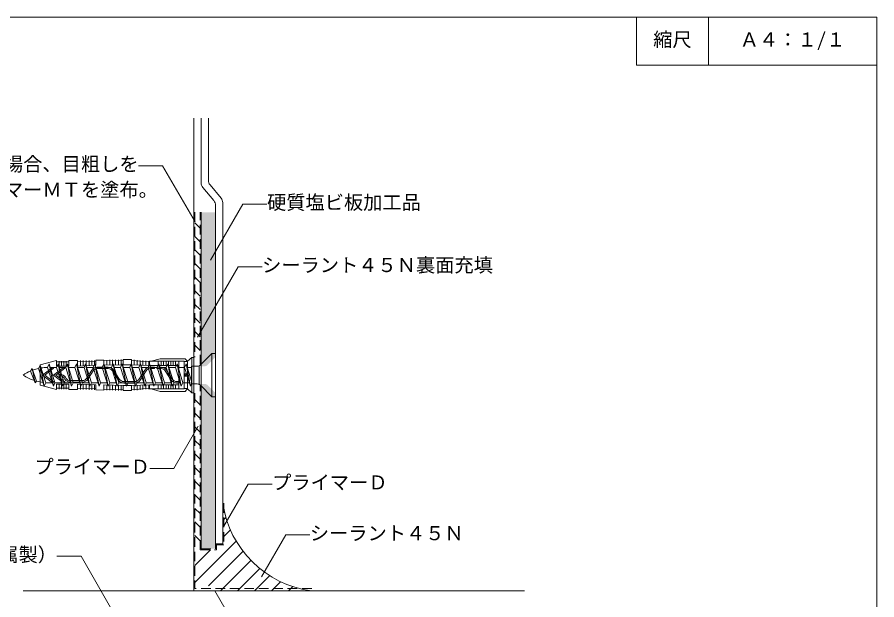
# Model space of a CAD drawing. Units: millimetres on the paper. Extents: x -135 to 135, y -94 to 92.
# Drawn here: x -43.8 to 135, y -29.2 to 92 of the extents above; entities that cross this region are included whole.
import ezdxf
from ezdxf.enums import TextEntityAlignment as Align

# ---------------------------------------------------------------- set-up
doc = ezdxf.new("R2010")
doc.units = ezdxf.units.MM
doc.linetypes.add('DASHED2', pattern=[3, 2, -1])
for name, color, linetype, lineweight in [('1-2_ハッチング', 4, 'Continuous', 9), ('1-4_リベットルーフ', 5, 'Continuous', 9), ('1-6_アンカー類', 4, 'Continuous', 9), ('1-7_設備', 3, 'Continuous', 9), ('1-A_元図・躯体', 7, 'Continuous', 9), ('1-B_その他', 4, 'Continuous', 18), ('1-C_アンカー類2', 7, 'Continuous', 9), ('E-0', 7, 'Continuous', 9), ('F-0', 7, 'Continuous', 9)]:
    doc.layers.add(name, color=color, linetype=linetype, lineweight=lineweight)
doc.layers.add('1-5_ＦＬ鋼板・ディスク', color=8, linetype='Continuous')
doc.styles.add('ＭＳ ゴシック', font='')
doc.styles.get('ＭＳ ゴシック').set_extended_font_data('MS Gothic')

msp = doc.modelspace()

# ---------------------------------------------------------------- linework, layer by layer
at = {"layer": '1-2_ハッチング'}
for p, q in [((-1.006, -9.171), (-0.996, -9.161)), ((-1.006, -12.707), (-0.36, -12.061)), ((-1.006, -16.242), (0.583, -14.653)), ((-6.806, -25.578), (1.783, -16.989)), ((-2.506, -17.742), (-2.344, -17.58)), ((-6.806, -22.037), (-3.545, -18.78)), ((-4.006, -26.314), (3.209, -19.098)), ((-1.485, -27.328), (4.848, -20.995)), ((2.05, -27.328), (6.693, -22.685)), ((5.586, -27.328), (8.748, -24.165)), ((9.121, -27.328), (11.026, -25.424)), ((12.657, -27.328), (13.551, -26.434)), ((16.192, -27.328), (16.368, -27.153))]:
    msp.add_line(p, q, dxfattribs=at)
msp.add_arc((20.256, -6.026), 21.482, 188.196, 262.591, dxfattribs=at)
at = {"layer": '1-4_リベットルーフ'}
for p, q in [((-5.506, 71.021), (-5.506, 57.541)), ((-4.006, 71.021), (-4.006, 58.087)), ((-2.857, 53.838), (-5.155, 56.577)), ((-1.357, 54.384), (-3.655, 57.123)), ((-2.506, 52.874), (-2.506, -17.58)), ((-1.006, 53.42), (-1.006, -17.58)), ((-2.506, -17.58), (-1.006, -17.58))]:
    msp.add_line(p, q, dxfattribs=at)
for centre, start, end in [((-4.006, 57.541), 180, 220), ((-2.506, 58.087), 180, 220), ((-4.006, 52.874), 0, 40), ((-2.506, 53.42), 0, 40)]:
    msp.add_arc(centre, 1.5, start, end, dxfattribs=at)
at = {"layer": '1-5_ＦＬ鋼板・ディスク'}
for points in [[(-5.506, 19.396), (-4.82, 19.396), (-5.506, 51.42)], [(-4.82, 19.396), (-4.82, 51.42), (-5.506, 51.42)], [(-4.82, 19.396), (-4.664, 19.408), (-4.82, 51.42)], [(-4.664, 19.408), (-4.664, 51.42), (-4.82, 51.42)], [(-4.664, 19.408), (-4.625, 19.417), (-4.664, 51.42)], [(-4.625, 19.417), (-4.625, 51.42), (-4.664, 51.42)], [(-4.625, 19.417), (-4.511, 19.445), (-4.625, 51.42)], [(-4.511, 19.445), (-4.511, 51.42), (-4.625, 51.42)], [(-4.511, 19.445), (-4.438, 19.475), (-4.511, 51.42)], [(-4.438, 19.475), (-4.438, 51.42), (-4.511, 51.42)], [(-4.438, 19.475), (-4.366, 19.505), (-4.438, 51.42)], [(-4.366, 19.505), (-4.366, 51.42), (-4.438, 51.42)], [(-4.366, 19.505), (-4.265, 19.567), (-4.366, 51.42)], [(-4.265, 19.567), (-4.265, 51.42), (-4.366, 51.42)], [(-4.265, 19.567), (-4.233, 19.587), (-4.265, 51.42)], [(-4.233, 19.587), (-4.233, 51.42), (-4.265, 51.42)], [(-4.233, 19.587), (-4.113, 19.689), (-4.233, 51.42)], [(-4.113, 19.689), (-4.113, 51.42), (-4.233, 51.42)], [(-4.113, 19.689), (-2.506, 21.296), (-4.113, 51.42)], [(-2.506, 21.296), (-2.506, 51.42), (-4.113, 51.42)], [(-5.506, -18.58), (-4.82, -18.58), (-5.506, 15.716)], [(-4.82, -18.58), (-4.82, 15.716), (-5.506, 15.716)], [(-4.82, -18.58), (-4.664, -18.58), (-4.82, 15.716)], [(-4.664, -18.58), (-4.664, 15.7), (-4.82, 15.716)], [(-4.664, -18.58), (-4.625, -18.58), (-4.664, 15.7)], [(-4.625, -18.58), (-4.625, 15.696), (-4.664, 15.7)], [(-4.625, -18.58), (-4.511, -18.58), (-4.625, 15.696)], [(-4.511, -18.58), (-4.511, 15.662), (-4.625, 15.696)], [(-4.511, -18.58), (-4.438, -18.58), (-4.511, 15.662)], [(-4.438, -18.58), (-4.438, 15.64), (-4.511, 15.662)], [(-4.438, -18.58), (-4.366, -18.58), (-4.438, 15.64)], [(-4.366, -18.58), (-4.366, 15.601), (-4.438, 15.64)], [(-4.366, -18.58), (-4.265, -18.58), (-4.366, 15.601)], [(-4.265, -18.58), (-4.265, 15.547), (-4.366, 15.601)], [(-4.265, -18.58), (-4.233, -18.58), (-4.265, 15.547)], [(-4.233, -18.58), (-4.233, 15.521), (-4.265, 15.547)], [(-4.233, -18.58), (-4.113, -18.58), (-4.233, 15.521)], [(-4.113, -18.58), (-4.113, 15.423), (-4.233, 15.521)], [(-4.113, -18.58), (-2.506, -18.58), (-4.113, 15.423)], [(-2.506, -18.58), (-2.506, 13.816), (-4.113, 15.423)], [(-5.506, -18.58), (-5.506, -18.58), (-5.506, -18.58)]]:
    msp.add_solid(points, dxfattribs=at)
at = {"layer": '1-6_アンカー類'}
for p, q in [((-5.613, 19.689), (-3.246, 22.056)), ((-2.506, 22.056), (-3.246, 22.056)), ((-2.506, 13.056), (-2.506, 22.056)), ((-36.234, 15.227), (-37.126, 19.881)), ((-35.905, 15.958), (-37.126, 19.881)), ((-34.334, 15.227), (-35.226, 19.881)), ((-34.005, 15.958), (-35.226, 19.881)), ((-32.434, 15.227), (-33.326, 19.881)), ((-32.106, 15.958), (-33.326, 19.881)), ((-30.535, 15.227), (-31.426, 19.881)), ((-30.206, 15.958), (-31.426, 19.881)), ((-28.633, 15.223), (-29.525, 19.877)), ((-28.305, 15.954), (-29.525, 19.877)), ((-26.735, 15.227), (-27.626, 19.881)), ((-26.406, 15.958), (-27.626, 19.881)), ((-24.835, 15.227), (-25.726, 19.881)), ((-24.506, 15.958), (-25.726, 19.881)), ((-22.935, 15.227), (-23.827, 19.881)), ((-22.606, 15.958), (-23.827, 19.881)), ((-21.032, 15.227), (-21.923, 19.881)), ((-20.703, 15.958), (-21.923, 19.881)), ((-19.129, 15.227), (-20.021, 19.881)), ((-18.8, 15.958), (-20.021, 19.881)), ((-17.227, 15.223), (-18.119, 19.877)), ((-16.899, 15.954), (-18.119, 19.877)), ((-15.329, 15.227), (-16.221, 19.881)), ((-15, 15.958), (-16.221, 19.881)), ((-13.426, 15.227), (-14.318, 19.881)), ((-13.097, 15.958), (-14.318, 19.881)), ((-11.525, 15.223), (-12.417, 19.877)), ((-11.196, 15.954), (-12.417, 19.877)), ((-9.626, 15.227), (-10.518, 19.881)), ((-9.297, 15.958), (-10.518, 19.881)), ((-7.506, 16.307), (-8.618, 19.881)), ((-40.039, 15.91), (-40.622, 18.951)), ((-37.805, 15.972), (-38.978, 19.642)), ((-35.555, 19.154), (-36.9, 19.154)), ((-33.655, 19.154), (-35, 19.154)), ((-31.755, 19.154), (-33.1, 19.154)), ((-29.852, 19.154), (-31.2, 19.154)), ((-27.955, 19.154), (-29.3, 19.154)), ((-26.055, 19.154), (-27.4, 19.154)), ((-24.155, 19.154), (-25.5, 19.154)), ((-22.252, 19.154), (-23.6, 19.154)), ((-20.349, 19.154), (-21.697, 19.154)), ((-18.448, 19.154), (-19.794, 19.154)), ((-16.549, 19.154), (-17.895, 19.154)), ((-14.647, 19.154), (-15.995, 19.154)), ((-12.744, 19.154), (-14.091, 19.154)), ((-10.847, 19.154), (-12.191, 19.154)), ((-8.947, 19.154), (-10.292, 19.154)), ((-7.506, 19.154), (-8.392, 19.154)), ((-7.506, 15.716), (-7.506, 19.396)), ((-6.32, 19.396), (-7.506, 19.396)), ((-5.906, 15.716), (-5.906, 19.396)), ((-38.134, 15.241), (-37.805, 15.972)), ((-36.461, 15.958), (-37.433, 15.958)), ((-36.234, 15.227), (-35.905, 15.958)), ((-34.561, 15.958), (-35.905, 15.958)), ((-34.334, 15.227), (-34.005, 15.958)), ((-32.661, 15.958), (-34.005, 15.958)), ((-32.434, 15.227), (-32.106, 15.958)), ((-30.761, 15.958), (-32.106, 15.958)), ((-30.535, 15.227), (-30.206, 15.958)), ((-28.862, 15.958), (-30.206, 15.958)), ((-28.633, 15.223), (-28.305, 15.954)), ((-26.962, 15.958), (-28.306, 15.958)), ((-26.735, 15.227), (-26.406, 15.958)), ((-25.062, 15.958), (-26.406, 15.958)), ((-24.835, 15.227), (-24.506, 15.958)), ((-23.162, 15.958), (-24.506, 15.958)), ((-22.935, 15.227), (-22.606, 15.958)), ((-21.259, 15.958), (-22.606, 15.958)), ((-21.032, 15.227), (-20.703, 15.958)), ((-19.356, 15.958), (-20.703, 15.958)), ((-19.129, 15.227), (-18.8, 15.958)), ((-17.456, 15.958), (-18.8, 15.958)), ((-17.227, 15.223), (-16.899, 15.954)), ((-15.556, 15.958), (-16.899, 15.958)), ((-15.329, 15.227), (-15, 15.958)), ((-13.653, 15.958), (-15, 15.958)), ((-13.426, 15.227), (-13.097, 15.958)), ((-11.753, 15.958), (-13.097, 15.958)), ((-11.525, 15.223), (-11.196, 15.954)), ((-9.853, 15.958), (-11.196, 15.958)), ((-9.626, 15.227), (-9.297, 15.958)), ((-7.953, 15.958), (-9.297, 15.958)), ((-7.726, 15.227), (-7.506, 15.716)), ((-6.32, 15.716), (-7.506, 15.716)), ((-5.613, 15.423), (-3.246, 13.056))]:
    msp.add_line(p, q, dxfattribs=at)
for points in [[(-2.506, 13.056), (-3.246, 13.056), (-3.246, 22.056)], [(-37.126, 19.881), (-37.455, 19.153), (-36.234, 15.227)], [(-35.226, 19.881), (-35.555, 19.154), (-34.334, 15.227)], [(-33.326, 19.881), (-33.655, 19.154), (-32.434, 15.227)], [(-31.426, 19.881), (-31.755, 19.154), (-30.535, 15.227)], [(-29.525, 19.877), (-29.854, 19.15), (-28.633, 15.223)], [(-27.626, 19.881), (-27.955, 19.154), (-26.735, 15.227)], [(-25.726, 19.881), (-26.055, 19.154), (-24.835, 15.227)], [(-23.827, 19.881), (-24.155, 19.154), (-22.935, 15.227)], [(-21.923, 19.881), (-22.252, 19.154), (-21.032, 15.227)], [(-20.021, 19.881), (-20.349, 19.154), (-19.129, 15.227)], [(-18.119, 19.877), (-18.448, 19.15), (-17.227, 15.223)], [(-16.221, 19.881), (-16.549, 19.154), (-15.329, 15.227)], [(-14.318, 19.881), (-14.647, 19.154), (-13.426, 15.227)], [(-12.417, 19.877), (-12.745, 19.15), (-11.525, 15.223)], [(-10.518, 19.881), (-10.847, 19.154), (-9.626, 15.227)], [(-39.71, 16.28), (-40.622, 18.951), (-40.985, 18.387)], [(-40.985, 18.387), (-40.039, 15.91), (-39.71, 16.28)]]:
    msp.add_lwpolyline(points, dxfattribs=at)
for points in [[(-7.726, 15.227), (-8.618, 19.881), (-8.947, 19.154)], [(-39.304, 18.921), (-38.134, 15.241), (-38.978, 19.642)]]:
    msp.add_lwpolyline(points, close=True, dxfattribs=at)
for centre, radius, start, end in [((-6.32, 20.396), 1, 270, 315), ((-37.266, 9.773), 9.383, 113.352, 123.951), ((-37.266, 9.773), 9.383, 102.558, 110.133), ((-37.266, 9.773), 9.383, 91.153, 99.302), ((-37.266, 25.339), 9.383, 236.049, 251.511), ((-37.266, 25.339), 9.383, 254.901, 263.165), ((-37.266, 25.339), 9.383, 266.704, 268.981), ((-6.32, 14.716), 1, 45, 90)]:
    msp.add_arc(centre, radius, start, end, dxfattribs=at)
at = {"layer": '1-7_設備'}
msp.add_line((61.756, -27.328), (-42.506, -27.328), dxfattribs=at)
at = {"layer": '1-A_元図・躯体'}
msp.add_line((-7.006, -27.328), (-7.006, 71.021), dxfattribs=at)
at = {"layer": '1-B_その他', "color": 30}
for p, q in [((-7.006, 53.42), (-7.006, 21.296)), ((-5.506, -18.58), (-5.506, 51.42)), ((-7.006, 13.816), (-7.006, -20.58))]:
    msp.add_line(p, q, dxfattribs=at)
at = {"layer": '1-B_その他', "color": 30, "linetype": 'DASHED2'}
for p, q in [((-6.806, 51.42), (-6.806, 21.296)), ((-6.806, 13.816), (-6.806, -26.828))]:
    msp.add_line(p, q, dxfattribs=at)
at = {"layer": '1-B_その他', "color": 150, "linetype": 'DASHED2'}
for p, q in [((-5.706, 19.796), (-5.706, 51.42)), ((-5.706, -18.78), (-5.706, 15.307)), ((-0.806, -9.089), (-0.806, -17.78)), ((-5.706, -18.78), (-2.306, -18.78))]:
    msp.add_line(p, q, dxfattribs=at)
at = {"layer": '1-B_その他'}
for p, q in [((-6.806, 49.233), (-5.706, 48.133)), ((-6.806, 46.404), (-5.706, 45.304)), ((-6.806, 43.576), (-5.706, 42.476)), ((-6.806, 40.747), (-5.706, 39.647)), ((-6.806, 37.919), (-5.706, 36.819)), ((-6.806, 35.09), (-5.706, 33.99)), ((-6.806, 32.262), (-5.706, 31.162)), ((-6.806, 29.434), (-5.706, 28.334)), ((-6.806, 26.605), (-5.706, 25.505)), ((-6.806, 23.777), (-5.706, 22.677)), ((-6.806, 12.463), (-5.706, 11.363)), ((-6.806, 9.635), (-5.706, 8.535)), ((-6.806, 6.806), (-5.706, 5.706)), ((-6.806, 3.978), (-5.706, 2.878)), ((-6.806, 1.149), (-5.706, 0.049)), ((-6.806, -1.679), (-5.706, -2.779)), ((-6.806, -4.508), (-5.706, -5.608)), ((-6.806, -7.336), (-5.706, -8.436)), ((-6.806, -10.164), (-5.706, -11.264)), ((-6.806, -12.993), (-5.706, -14.093)), ((-6.806, -15.821), (-5.706, -16.921))]:
    msp.add_line(p, q, dxfattribs=at)
at = {"layer": '1-B_その他', "color": 253, "linetype": 'DASHED2'}
msp.add_line((17.486, -26.828), (-6.806, -26.828), dxfattribs=at)
at = {"layer": '1-B_その他', "color": 150, "linetype": 'DASHED2'}
for points in [[(-5.506, -18.58), (-2.506, -18.58), (-2.506, -17.58)], [(-2.306, -18.78), (-2.306, -17.78), (-0.806, -17.78)]]:
    msp.add_lwpolyline(points, dxfattribs=at)
at = {"layer": '1-C_アンカー類2'}
for p, q in [((-39.006, 19.656), (-35.606, 20.556)), ((-35.606, 19.431), (-35.606, 20.556)), ((-35.606, 20.306), (-33.006, 20.306)), ((-35.056, 19.431), (-35.056, 20.481)), ((-34.556, 19.431), (-34.556, 20.481)), ((-34.056, 19.431), (-34.056, 20.481)), ((-33.556, 19.431), (-33.556, 20.481)), ((-33.006, 20.556), (-31.206, 20.556)), ((-33.006, 19.431), (-33.006, 20.556)), ((-31.206, 19.431), (-31.206, 20.556)), ((-31.206, 20.306), (-27.406, 20.481)), ((-30.606, 19.454), (-30.606, 20.567)), ((-30.006, 19.477), (-30.006, 20.578)), ((-29.406, 19.5), (-29.406, 20.589)), ((-28.806, 19.523), (-28.806, 20.6)), ((-28.206, 19.569), (-28.206, 20.611)), ((-27.706, 19.592), (-27.706, 20.62)), ((-25.706, 19.606), (-25.706, 20.681)), ((-25.706, 20.519), (-21.706, 20.619)), ((-25.706, 19.606), (-21.706, 19.706)), ((-25.106, 19.621), (-25.106, 20.687)), ((-24.506, 19.636), (-24.506, 20.702)), ((-23.906, 19.651), (-23.906, 20.717)), ((-23.306, 19.666), (-23.306, 20.732)), ((-22.706, 19.681), (-22.706, 20.747)), ((-22.106, 19.696), (-22.106, 20.762)), ((-21.706, 20.781), (-20.006, 20.781)), ((-21.706, 19.706), (-21.706, 20.781)), ((-21.706, 19.706), (-19.997, 19.697)), ((-20.006, 19.697), (-20.006, 20.781)), ((-20.006, 20.619), (-16.206, 20.284)), ((-20.006, 19.697), (-16.206, 19.556)), ((-19.406, 19.675), (-19.406, 20.719)), ((-18.806, 19.652), (-18.806, 20.667)), ((-18.206, 19.63), (-18.206, 20.613)), ((-17.606, 19.608), (-17.606, 20.561)), ((-17.006, 19.585), (-17.006, 20.508)), ((-16.406, 19.563), (-16.406, 20.455)), ((-16.206, 20.446), (-9.006, 20.446)), ((-16.206, 19.556), (-16.206, 20.446)), ((-15.906, 20.446), (-14.006, 20.946)), ((-14.406, 19.556), (-14.406, 20.446)), ((-14.006, 20.946), (-8.806, 20.946)), ((-13.806, 19.556), (-13.806, 20.446)), ((-13.306, 19.556), (-13.306, 20.446)), ((-12.806, 19.556), (-12.806, 20.446)), ((-12.306, 19.556), (-12.306, 20.446)), ((-11.806, 19.556), (-11.806, 20.446)), ((-11.306, 19.528), (-11.306, 20.446)), ((-10.806, 19.556), (-10.806, 20.446)), ((-10.106, 14.666), (-10.106, 20.446)), ((-9.006, 14.666), (-9.006, 20.446)), ((-9.006, 20.346), (-8.306, 20.346)), ((-8.306, 20.346), (-8.806, 20.946)), ((-8.306, 20.446), (-7.456, 21.231)), ((-8.306, 14.666), (-8.306, 20.446)), ((-7.456, 21.231), (-7.006, 21.231)), ((-7.456, 13.881), (-7.456, 21.231)), ((-7.006, 13.881), (-7.006, 21.231)), ((-39.006, 15.456), (-39.006, 19.656)), ((-38.506, 17.556), (-36.691, 18.952)), ((-38.006, 17.556), (-36.173, 18.966)), ((-36.203, 19.056), (-36.386, 19.056)), ((-36.206, 17.556), (-34.391, 18.952)), ((-35.706, 17.556), (-33.873, 18.966)), ((-35.606, 19.431), (-33.006, 19.431)), ((-33.903, 19.056), (-34.086, 19.056)), ((-31.206, 19.431), (-27.406, 19.606)), ((-28.203, 18.611), (-29.332, 16.863)), ((-27.951, 18.448), (-29.08, 16.7)), ((-27.111, 19.206), (-24.801, 19.206)), ((-27.111, 18.906), (-24.801, 18.906)), ((-23.961, 18.448), (-22.703, 16.5)), ((-23.709, 18.611), (-22.451, 16.663)), ((-17.203, 18.611), (-18.461, 16.663)), ((-16.951, 18.448), (-18.209, 16.5)), ((-16.206, 19.556), (-10.106, 19.556)), ((-16.111, 19.206), (-15.206, 19.206)), ((-16.111, 18.906), (-15.206, 18.906)), ((-15.206, 18.906), (-15.206, 19.206)), ((-14.706, 19.206), (-13.801, 19.206)), ((-14.706, 18.906), (-14.706, 19.206)), ((-14.706, 18.906), (-13.801, 18.906)), ((-12.961, 18.448), (-11.703, 16.5)), ((-12.709, 18.611), (-11.451, 16.663)), ((-38.506, 17.556), (-36.691, 16.159)), ((-38.006, 17.556), (-36.173, 16.145)), ((-36.206, 17.556), (-34.391, 16.159)), ((-35.706, 17.556), (-33.873, 16.145)), ((-35.006, 17.406), (-35.006, 17.706)), ((-35.006, 17.706), (-34.832, 17.706)), ((-35.006, 17.406), (-34.832, 17.406)), ((-33.992, 16.948), (-33.832, 16.7)), ((-33.74, 17.111), (-33.58, 16.863)), ((-32.74, 16.406), (-30.172, 16.406)), ((-32.74, 16.106), (-30.172, 16.106)), ((-21.611, 16.206), (-19.301, 16.206)), ((-10.611, 16.206), (-10.106, 16.206)), ((-9.006, 17.806), (-8.806, 17.556)), ((-9.006, 17.806), (-8.306, 17.806)), ((-9.006, 17.306), (-8.806, 17.556)), ((-9.006, 17.306), (-8.306, 17.306)), ((-39.006, 15.456), (-35.606, 14.556)), ((-36.203, 16.056), (-36.386, 16.056)), ((-35.606, 15.681), (-33.006, 15.681)), ((-35.606, 14.557), (-35.606, 15.681)), ((-35.606, 14.806), (-33.006, 14.806)), ((-35.056, 14.631), (-35.056, 15.681)), ((-34.556, 14.631), (-34.556, 15.681)), ((-33.903, 16.056), (-34.086, 16.056)), ((-34.056, 14.631), (-34.056, 15.681)), ((-33.556, 14.631), (-33.556, 15.681)), ((-33.006, 14.556), (-33.006, 15.681)), ((-33.006, 14.556), (-31.206, 14.556)), ((-31.206, 15.681), (-27.406, 15.506)), ((-31.206, 14.556), (-31.206, 15.681)), ((-31.206, 14.806), (-27.406, 14.719)), ((-30.606, 14.557), (-30.606, 15.658)), ((-30.006, 14.543), (-30.006, 15.635)), ((-29.406, 14.53), (-29.406, 15.612)), ((-28.806, 14.516), (-28.806, 15.589)), ((-28.206, 14.503), (-28.206, 15.543)), ((-27.706, 14.491), (-27.706, 15.528)), ((-27.406, 14.469), (-27.406, 15.506)), ((-27.406, 14.469), (-25.706, 14.431)), ((-25.706, 14.431), (-25.706, 15.506)), ((-25.706, 15.506), (-21.706, 15.406)), ((-25.706, 14.592), (-21.706, 14.492)), ((-25.106, 14.424), (-25.106, 15.491)), ((-24.506, 14.409), (-24.506, 15.46)), ((-23.906, 14.394), (-23.906, 15.461)), ((-23.306, 14.379), (-23.306, 15.446)), ((-22.706, 14.364), (-22.706, 15.431)), ((-22.106, 14.349), (-22.106, 15.416)), ((-21.706, 15.406), (-20.009, 15.415)), ((-21.706, 14.331), (-21.706, 15.406)), ((-21.706, 14.331), (-20.006, 14.331)), ((-21.611, 15.906), (-19.301, 15.906)), ((-20.009, 15.415), (-16.206, 15.556)), ((-20.006, 14.331), (-20.006, 15.415)), ((-20.006, 14.492), (-16.206, 14.827)), ((-19.406, 14.392), (-19.406, 15.437)), ((-18.806, 14.445), (-18.806, 15.459)), ((-18.206, 14.498), (-18.206, 15.481)), ((-17.606, 14.551), (-17.606, 15.504)), ((-17.006, 14.604), (-17.006, 15.526)), ((-16.406, 14.657), (-16.406, 15.555)), ((-16.206, 14.666), (-16.206, 15.556)), ((-16.206, 15.556), (-10.106, 15.556)), ((-16.206, 14.666), (-9.006, 14.666)), ((-14.006, 14.166), (-15.906, 14.666)), ((-14.406, 14.666), (-14.406, 15.556)), ((-13.806, 14.666), (-13.806, 15.556)), ((-13.306, 14.666), (-13.306, 15.556)), ((-12.806, 14.666), (-12.806, 15.556)), ((-12.306, 14.666), (-12.306, 15.556)), ((-11.806, 14.666), (-11.806, 15.556)), ((-11.306, 14.666), (-11.306, 15.556)), ((-10.806, 14.666), (-10.806, 15.556)), ((-10.611, 15.906), (-10.106, 15.906)), ((-9.006, 14.766), (-8.306, 14.766)), ((-8.806, 14.166), (-8.306, 14.766)), ((-8.306, 14.666), (-7.456, 13.881)), ((-14.006, 14.166), (-8.806, 14.166)), ((-7.456, 13.881), (-7.006, 13.881))]:
    msp.add_line(p, q, dxfattribs=at)
for points in [[(-27.406, 19.606), (-27.406, 20.642), (-25.706, 20.681)], [(-8.306, 17.306), (-8.806, 17.556), (-8.306, 17.806)]]:
    msp.add_lwpolyline(points, dxfattribs=at)
for centre, radius, start, end in [((-36.386, 18.556), 0.5, 90, 127.569), ((-36.203, 19.006), 0.05, 307.569, 90), ((-34.086, 18.556), 0.5, 90, 127.569), ((-33.903, 19.006), 0.05, 307.569, 90), ((-27.111, 17.906), 1.3, 90, 147.142), ((-27.111, 17.906), 1, 90, 147.142), ((-24.801, 17.906), 1.3, 32.858, 90), ((-24.801, 17.906), 1, 32.858, 90), ((-16.111, 17.906), 1.3, 90, 147.142), ((-16.111, 17.906), 1, 90, 147.142), ((-13.801, 17.906), 1.3, 32.858, 90), ((-13.801, 17.906), 1, 32.858, 90), ((-36.386, 16.556), 0.5, 232.431, 270), ((-36.203, 16.106), 0.05, 270, 52.431), ((-34.832, 16.406), 1.3, 32.858, 90), ((-34.832, 16.406), 1, 32.858, 90), ((-34.086, 16.556), 0.5, 232.431, 270), ((-33.903, 16.106), 0.05, 270, 52.431), ((-32.74, 17.406), 1.3, 212.858, 270), ((-32.74, 17.406), 1, 212.858, 270), ((-30.172, 17.406), 1, 270, 327.142), ((-30.172, 17.406), 1.3, 270, 327.142), ((-21.611, 17.206), 1.3, 212.858, 270), ((-21.611, 17.206), 1, 212.858, 270), ((-19.301, 17.206), 1, 270, 327.142), ((-19.301, 17.206), 1.3, 270, 327.142), ((-10.611, 17.206), 1.3, 212.858, 270), ((-10.611, 17.206), 1, 212.858, 270)]:
    msp.add_arc(centre, radius, start, end, dxfattribs=at)
at = {"layer": 'E-0'}
for p, q in [((-13.51, 61.105), (-18.51, 61.105)), ((-13.51, 61.105), (-6.77, 49.431)), ((3.193, 53.133), (-3.548, 41.459)), ((3.193, 53.133), (8.193, 53.133)), ((2.167, 40.099), (-6.278, 25.473)), ((2.167, 40.099), (7.167, 40.099)), ((-11.177, -1.844), (-6.129, 6.899)), ((-11.177, -1.844), (-16.177, -1.844)), ((4.252, -5.119), (-0.796, -13.861)), ((4.252, -5.119), (9.252, -5.119)), ((12.095, -15.677), (7.047, -24.419)), ((12.095, -15.677), (17.095, -15.677)), ((-30.479, -20.126), (-35.479, -20.126)), ((-30.479, -20.126), (-18.266, -41.28)), ((7.009, -44.05), (-2.645, -27.328))]:
    msp.add_line(p, q, dxfattribs=at)
at = {"layer": 'F-0'}
msp.add_line((100, 92), (100, 82), dxfattribs=at)
for points in [[(-135, 92), (135, 92), (135, -88), (-135, -88)], [(85, 92), (85, 82), (135, 82)]]:
    msp.add_lwpolyline(points, dxfattribs=at)

# ---------------------------------------------------------------- texts
at = {"layer": 'E-0', "style": 'ＭＳ ゴシック'}
for s, p in [('縮尺', (88.5, 85)), ('Ａ４：１/１', (106.5, 85)), ('既存下地がＲＣの場合、目粗しを', (-78.51, 59.105)), ('\u3000\u3000行った後、プライマーＭＴを塗布。', (-86.51, 53.769)), ('硬質塩ビ板加工品', (8.193, 51.133)), ('シーラント４５Ｎ裏面充填', (7.167, 38.099)), ('プライマーＤ', (-40.177, -3.844)), ('プライマーＤ', (9.252, -7.119)), ('シーラント４５Ｎ', (17.095, -17.677)), ('貫通フランジ（金属製）', (-79.479, -22.126))]:
    msp.add_text(s, height=2.933, dxfattribs=at).set_placement(p, align=Align.BOTTOM_LEFT)

doc.saveas('drawing.dxf')
